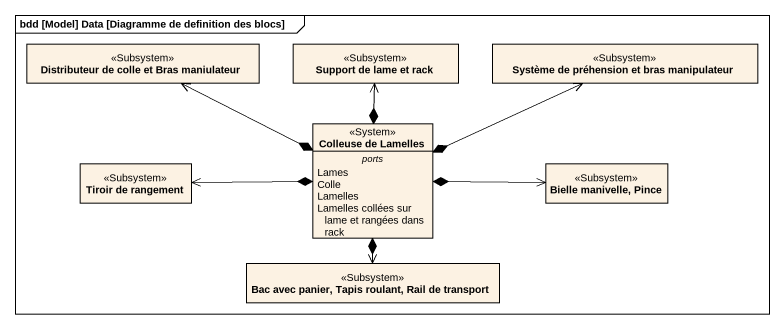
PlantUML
@startuml
mainframe bdd [Model] Data [Diagramme de definition des blocs]
hide circle
hide empty members
class "Distributeur de colle et Bras maniulateur" as Distributeur_de_colle_et <<Subsystem>>
class "Support de lame et rack" as Support_de_lame_et_rack <<Subsystem>>
class "Système de préhension et bras manipulateur" as Système_de_préhension_et <<Subsystem>>
class "Colleuse de Lamelles" as Colleuse_de_Lamelles <<System>> {
  -- ports --
  Lames
  Colle
  Lamelles
  Lamelles collées sur lame et rangées dans rack
}
class "Tiroir de rangement" as Tiroir_de_rangement <<Subsystem>>
class "Bielle manivelle, Pince" as Bielle_manivelle_Pince <<Subsystem>>
class "Bac avec panier, Tapis roulant, Rail de transport" as Bac_avec_panier_Tapis <<Subsystem>>
Colleuse_de_Lamelles *-left-> Distributeur_de_colle_et
Colleuse_de_Lamelles *-up-> Support_de_lame_et_rack
Colleuse_de_Lamelles *-right-> Système_de_préhension_et
Colleuse_de_Lamelles *-left-> Tiroir_de_rangement
Colleuse_de_Lamelles *-right-> Bielle_manivelle_Pince
Colleuse_de_Lamelles *--> Bac_avec_panier_Tapis
@enduml
